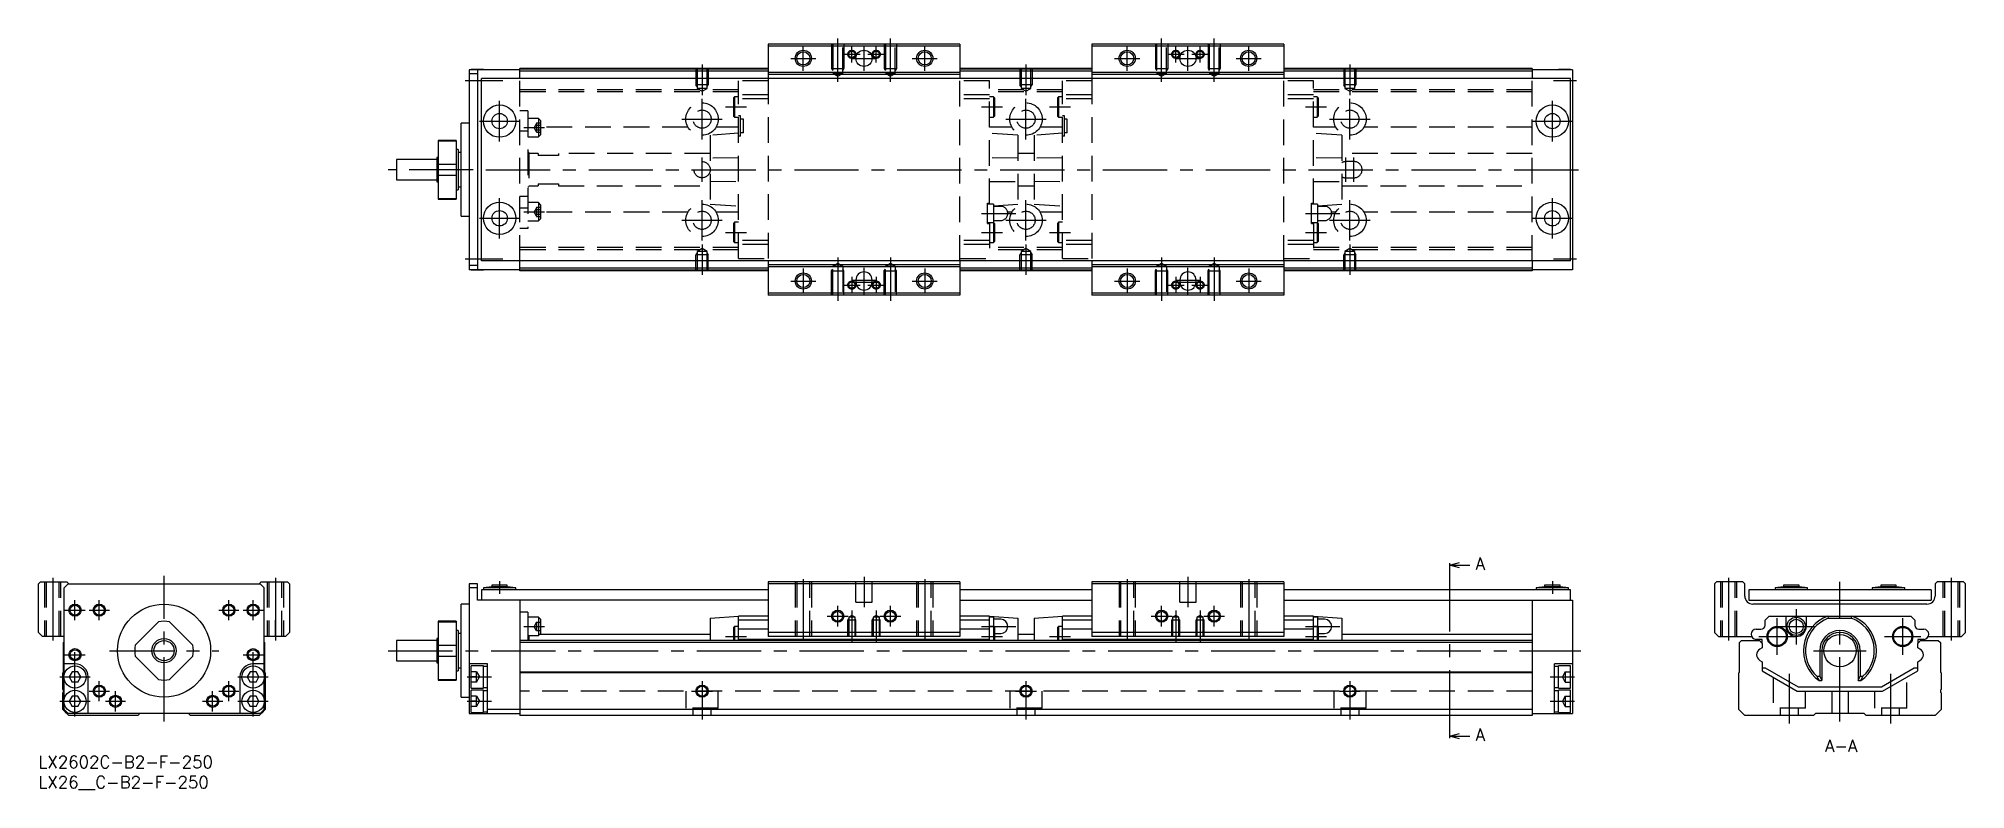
# Model space of a CAD drawing. Extents: x 0 to 476, y -8 to 177.
import ezdxf

# ---------------------------------------------------------------- set-up
doc = ezdxf.new("R2010")
doc.units = 0
doc.header["$LTSCALE"] = 0.5
doc.linetypes.add('CENTER', pattern=[50.8, 31.75, -6.35, 6.35, -6.35])
doc.linetypes.add('DASHED', pattern=[19.05, 12.7, -6.35])
for name, color, linetype in [('MSM_CENTER', 1, 'CENTER'), ('MSM_CONTINUOUS', 7, 'CONTINUOUS'), ('MSM_DASHED', 4, 'DASHED'), ('MSM_NARROW', 5, 'CONTINUOUS'), ('MSM_PART_NUMBER', 7, 'CONTINUOUS')]:
    doc.layers.add(name, color=color, linetype=linetype)
doc.styles.get("Standard").update_dxf_attribs({"font": 'txt.shx', "height": 1, "bigfont": 'bigfont.shx'})

# ---------------------------------------------------------------- blocks, each defined once
blk = doc.blocks.new('*U2')
at = {"layer": 'MSM_PART_NUMBER'}
blk.add_text('LX2602C-B2-F-250', height=3, dxfattribs=at).set_placement((0, -3))
blk = doc.blocks.new('*U3')
at = {"layer": 'MSM_PART_NUMBER'}
blk.add_text('LX26__C-B2-F-250', height=3, dxfattribs=at).set_placement((0, -8))

msp = doc.modelspace()

# ---------------------------------------------------------------- linework, layer by layer
at = {"layer": 'MSM_CENTER'}
for p, q in [((197.38, 166.51), (197.38, 177.21)), ((210.38, 166.51), (210.38, 177.21)), ((277.38, 166.51), (277.38, 177.21)), ((290.38, 166.51), (290.38, 177.21)), ((185.78, 172.31), (191.98, 172.31)), ((188.88, 169.21), (188.88, 175.41)), ((198.83, 173.31), (202.93, 173.31)), ((200.78, 172.31), (206.98, 172.31)), ((200.88, 171.26), (200.88, 175.36)), ((203.88, 169.21), (203.88, 175.41)), ((204.83, 173.31), (208.93, 173.31)), ((206.88, 171.26), (206.88, 175.36)), ((215.78, 172.31), (221.98, 172.31)), ((218.88, 169.21), (218.88, 175.41)), ((265.78, 172.31), (271.98, 172.31)), ((268.88, 169.21), (268.88, 175.41)), ((278.83, 173.31), (282.93, 173.31)), ((280.78, 172.31), (286.98, 172.31)), ((280.88, 171.26), (280.88, 175.36)), ((283.88, 169.21), (283.88, 175.41)), ((284.83, 173.31), (288.93, 173.31)), ((286.88, 171.26), (286.88, 175.36)), ((295.78, 172.31), (301.98, 172.31)), ((298.88, 169.21), (298.88, 175.41)), ((105.38, 166.81), (114.68, 166.81)), ((163.88, 170.81), (163.88, 163.18)), ((243.88, 170.81), (243.88, 163.18)), ((323.88, 170.81), (323.88, 163.18)), ((374.18, 166.81), (379.88, 166.81)), ((113.88, 151.81), (113.88, 161.81)), ((163.88, 152.31), (163.88, 162.31)), ((243.88, 152.31), (243.88, 162.31)), ((323.88, 152.31), (323.88, 162.31)), ((373.88, 151.81), (373.88, 161.81)), ((158.88, 157.31), (168.88, 157.31)), ((169.68, 160.31), (174.88, 160.31)), ((232.88, 160.31), (238.08, 160.31)), ((238.88, 157.31), (248.88, 157.31)), ((249.68, 160.31), (254.88, 160.31)), ((312.88, 160.31), (318.08, 160.31)), ((318.88, 157.31), (328.88, 157.31)), ((108.88, 156.81), (118.88, 156.81)), ((119.88, 155.21), (124.98, 155.21)), ((368.88, 156.81), (378.88, 156.81)), ((163.88, 141.81), (163.88, 147.81)), ((322.88, 141.81), (322.88, 147.81)), ((324.88, 141.81), (324.88, 147.81)), ((107.38, 144.81), (86.38, 144.81)), ((110.48, 144.81), (380.88, 144.81)), ((113.88, 127.81), (113.88, 137.81)), ((119.88, 134.42), (124.98, 134.42)), ((163.88, 127.31), (163.88, 137.31)), ((232.88, 134.01), (241.38, 134.01)), ((243.88, 127.31), (243.88, 137.31)), ((312.88, 134.01), (321.38, 134.01)), ((323.88, 127.31), (323.88, 137.31)), ((373.88, 127.81), (373.88, 137.81)), ((108.88, 132.81), (118.88, 132.81)), ((158.88, 132.31), (168.88, 132.31)), ((169.68, 129.31), (174.88, 129.31)), ((232.88, 129.31), (238.08, 129.31)), ((238.88, 132.31), (248.88, 132.31)), ((249.68, 129.31), (254.88, 129.31)), ((312.88, 129.31), (318.08, 129.31)), ((318.88, 132.31), (328.88, 132.31)), ((368.88, 132.81), (378.88, 132.81)), ((163.88, 126.32), (163.88, 118.81)), ((243.88, 126.32), (243.88, 118.81)), ((323.88, 126.32), (323.88, 118.81)), ((105.38, 122.81), (114.68, 122.81)), ((188.88, 120.41), (188.88, 114.21)), ((197.38, 123.12), (197.38, 112.42)), ((203.88, 114.06), (203.88, 120.56)), ((210.38, 123.12), (210.38, 112.42)), ((218.88, 120.41), (218.88, 114.21)), ((268.88, 120.41), (268.88, 114.21)), ((277.38, 123.12), (277.38, 112.42)), ((283.88, 114.06), (283.88, 120.56)), ((290.38, 123.12), (290.38, 112.42)), ((298.88, 120.41), (298.88, 114.21)), ((374.18, 122.81), (379.88, 122.81)), ((185.78, 117.31), (191.98, 117.31)), ((198.83, 116.31), (202.93, 116.31)), ((200.88, 118.36), (200.88, 114.26)), ((200.88, 117.56), (206.88, 117.56)), ((200.88, 117.06), (206.88, 117.06)), ((204.83, 116.31), (208.93, 116.31)), ((206.88, 118.36), (206.88, 114.26)), ((215.78, 117.31), (221.98, 117.31)), ((265.78, 117.31), (271.98, 117.31)), ((278.83, 116.31), (282.93, 116.31)), ((280.88, 118.36), (280.88, 114.26)), ((280.88, 117.56), (286.88, 117.56)), ((280.88, 117.06), (286.88, 117.06)), ((284.83, 116.31), (288.93, 116.31)), ((286.88, 118.36), (286.88, 114.26)), ((295.78, 117.31), (301.98, 117.31)), ((3.5, 44), (3.5, 28.5)), ((31, 8.5), (31, 44.5)), ((58.5, 44), (58.5, 28.5)), ((113.88, 43.2), (113.88, 40)), ((188.88, 43.68), (188.88, 28.82)), ((203.88, 44.25), (203.88, 36.75)), ((218.88, 43.68), (218.88, 28.82)), ((268.88, 43.68), (268.88, 28.82)), ((283.88, 44.25), (283.88, 36.75)), ((298.88, 43.68), (298.88, 28.82)), ((348.48, 46.62), (348.48, 5.38)), ((373.88, 43.2), (373.88, 40)), ((417.41, 44), (417.41, 28.5)), ((444.91, 8.5), (444.91, 43)), ((472.41, 44), (472.41, 28.5)), ((9, 33.5), (9, 38.5)), ((15, 33.5), (15, 38.5)), ((47, 33.5), (47, 38.5)), ((53, 33.5), (53, 38.5)), ((6.5, 36), (11.5, 36)), ((12.5, 36), (17.5, 36)), ((44.5, 36), (49.5, 36)), ((50.5, 36), (55.5, 36)), ((194.8, 34.5), (199.95, 34.5)), ((197.38, 31.93), (197.38, 37.07)), ((200.88, 35.96), (200.88, 28.24)), ((206.88, 35.96), (206.88, 28.24)), ((207.8, 34.5), (212.95, 34.5)), ((210.38, 31.93), (210.38, 37.07)), ((274.8, 34.5), (279.95, 34.5)), ((277.38, 31.93), (277.38, 37.07)), ((280.88, 35.96), (280.88, 28.24)), ((286.88, 35.96), (286.88, 28.24)), ((287.8, 34.5), (292.95, 34.5)), ((290.38, 31.93), (290.38, 37.07)), ((429.41, 25), (429.41, 34)), ((434.11, 36.25), (434.11, 27.5)), ((460.41, 25), (460.41, 34)), ((119.88, 32), (124.98, 32)), ((169.68, 29.5), (174.88, 29.5)), ((232.88, 32), (241.38, 32)), ((232.88, 29.5), (238.08, 29.5)), ((249.68, 29.5), (254.88, 29.5)), ((312.88, 32), (321.38, 32)), ((312.88, 29.5), (318.08, 29.5)), ((424.91, 29.5), (433.91, 29.5)), ((429.61, 32), (438.61, 32)), ((455.91, 29.5), (464.91, 29.5)), ((6.5, 25), (11.5, 25)), ((9, 9.75), (9, 27.5)), ((17.5, 26), (44.5, 26)), ((50.5, 25), (55.5, 25)), ((53, 9.75), (53, 27.5)), ((86.38, 26), (380.88, 26)), ((438.41, 26), (451.41, 26)), ((5.25, 19.5), (12.75, 19.5)), ((49.25, 19.5), (56.75, 19.5)), ((105.88, 19.5), (111.88, 19.5)), ((373.38, 19.5), (379.38, 19.5)), ((432.41, 20.29), (432.41, 8)), ((457.41, 20.29), (457.41, 8)), ((12.5, 16), (17.5, 16)), ((15, 13.5), (15, 18.5)), ((19, 11), (19, 16)), ((43, 11), (43, 16)), ((44.5, 16), (49.5, 16)), ((47, 13.5), (47, 18.5)), ((161.3, 16), (166.45, 16)), ((163.88, 18.5), (163.88, 9)), ((241.3, 16), (246.45, 16)), ((243.88, 18.5), (243.88, 9)), ((321.3, 16), (326.45, 16)), ((323.88, 18.5), (323.88, 9)), ((5.25, 13.5), (12.75, 13.5)), ((16.5, 13.5), (21.5, 13.5)), ((40.5, 13.5), (45.5, 13.5)), ((49.25, 13.5), (56.75, 13.5)), ((105.88, 13.5), (111.88, 13.5)), ((373.38, 13.5), (379.38, 13.5))]:
    msp.add_line(p, q, dxfattribs=at)
at = {"layer": 'MSM_CONTINUOUS'}
for p, q in [((227.58, 175.81), (180.18, 175.81)), ((180.18, 175.81), (180.18, 167.31)), ((227.58, 175.31), (180.18, 175.31)), ((227.58, 175.81), (227.58, 167.31)), ((307.58, 175.81), (260.18, 175.81)), ((260.18, 175.81), (260.18, 167.31)), ((307.58, 175.31), (260.18, 175.31)), ((307.58, 175.81), (307.58, 167.31)), ((118.88, 169.51), (106.38, 169.51)), ((106.38, 169.51), (106.38, 120.11)), ((108.38, 168.51), (106.38, 168.51)), ((106.88, 169.51), (106.88, 169.56)), ((109.88, 169.56), (106.88, 169.56)), ((108.38, 169.51), (108.38, 120.11)), ((109.38, 122.31), (109.38, 167.31)), ((378.38, 167.31), (109.38, 167.31)), ((109.88, 169.51), (109.88, 169.56)), ((118.88, 167.31), (118.88, 169.81)), ((180.18, 169.81), (118.88, 169.81)), ((180.18, 169.61), (118.88, 169.61)), ((180.18, 169.11), (118.88, 169.11)), ((227.58, 168.81), (180.18, 168.81)), ((227.58, 168.31), (180.18, 168.31)), ((260.18, 169.81), (227.58, 169.81)), ((260.18, 169.61), (227.58, 169.61)), ((260.18, 169.11), (227.58, 169.11)), ((307.58, 168.81), (260.18, 168.81)), ((307.58, 168.31), (260.18, 168.31)), ((368.88, 169.81), (307.58, 169.81)), ((368.88, 169.61), (307.58, 169.61)), ((368.88, 169.11), (307.58, 169.11)), ((368.88, 169.81), (368.88, 167.31)), ((378.88, 169.51), (368.88, 169.51)), ((375.38, 169.51), (375.38, 169.56)), ((378.38, 169.56), (375.38, 169.56)), ((378.38, 169.51), (378.38, 169.56)), ((378.38, 122.31), (378.38, 167.31)), ((378.88, 169.51), (378.88, 120.11)), ((106.38, 156.31), (104.38, 156.31)), ((104.38, 133.31), (104.38, 156.31)), ((98.38, 147.81), (98.38, 141.81)), ((98.68, 147.81), (98.38, 147.81)), ((103.18, 152.06), (98.68, 152.06)), ((98.68, 152.06), (98.68, 137.56)), ((98.68, 151.94), (103.18, 151.94)), ((103.18, 152.06), (103.18, 137.56)), ((103.68, 149.81), (103.18, 149.81)), ((103.68, 149.81), (103.68, 139.81)), ((104.38, 149.06), (103.68, 149.06)), ((88.38, 147.31), (88.38, 142.31)), ((98.38, 147.31), (88.38, 147.31)), ((98.68, 146.18), (103.18, 146.18)), ((98.68, 143.45), (103.18, 143.45)), ((88.38, 142.31), (98.38, 142.31)), ((98.38, 141.81), (98.68, 141.81)), ((103.18, 139.81), (103.68, 139.81)), ((103.68, 140.56), (104.38, 140.56)), ((98.68, 137.69), (103.18, 137.69)), ((98.68, 137.56), (103.18, 137.56)), ((104.38, 133.31), (106.38, 133.31)), ((108.38, 121.11), (106.38, 121.11)), ((118.88, 120.11), (106.38, 120.11)), ((106.88, 120.06), (106.88, 120.11)), ((106.88, 120.06), (109.88, 120.06)), ((378.38, 122.31), (109.38, 122.31)), ((109.88, 120.06), (109.88, 120.11)), ((118.88, 119.81), (118.88, 122.31)), ((180.18, 120.51), (118.88, 120.51)), ((180.18, 120.01), (118.88, 120.01)), ((180.18, 119.81), (118.88, 119.81)), ((180.18, 122.31), (180.18, 113.81)), ((227.58, 121.31), (180.18, 121.31)), ((227.58, 120.81), (180.18, 120.81)), ((227.58, 122.31), (227.58, 113.81)), ((260.18, 120.51), (227.58, 120.51)), ((260.18, 120.01), (227.58, 120.01)), ((260.18, 119.81), (227.58, 119.81)), ((260.18, 122.31), (260.18, 113.81)), ((307.58, 121.31), (260.18, 121.31)), ((307.58, 120.81), (260.18, 120.81)), ((307.58, 122.31), (307.58, 113.81)), ((368.88, 120.51), (307.58, 120.51)), ((368.88, 120.01), (307.58, 120.01)), ((368.88, 119.81), (307.58, 119.81)), ((368.88, 122.31), (368.88, 119.81)), ((378.88, 120.11), (368.88, 120.11)), ((227.58, 114.31), (180.18, 114.31)), ((201.88, 117.56), (201.88, 117.06)), ((205.88, 117.06), (205.88, 117.56)), ((307.58, 114.31), (260.18, 114.31)), ((281.88, 117.56), (281.88, 117.06)), ((285.88, 117.06), (285.88, 117.56)), ((227.58, 113.81), (180.18, 113.81)), ((307.58, 113.81), (260.18, 113.81)), ((348.48, 47.12), (350.98, 47.79)), ((348.48, 47.62), (348.48, 46.62)), ((0, 42.5), (0.5, 43)), ((0.5, 43), (7, 43)), ((7, 43), (7.5, 42.5)), ((54.5, 42.5), (55, 43)), ((55, 43), (61.5, 43)), ((61.5, 43), (62, 42.5)), ((180.18, 43), (180.18, 29.5)), ((227.58, 43), (180.18, 43)), ((227.58, 43), (227.58, 29.5)), ((260.18, 43), (260.18, 29.5)), ((307.58, 43), (260.18, 43)), ((307.58, 43), (307.58, 29.5)), ((350.98, 46.45), (348.48, 47.12)), ((348.48, 47.12), (353.48, 47.12)), ((414.41, 43), (413.91, 42.5)), ((420.91, 43), (414.41, 43)), ((421.41, 42.5), (420.91, 43)), ((468.91, 43), (468.41, 42.5)), ((475.41, 43), (468.91, 43)), ((475.91, 42.5), (475.41, 43)), ((0, 30.5), (0, 42.5)), ((6.3, 41.5), (7.3, 42.5)), ((6.3, 20.02), (6.3, 41.5)), ((7.3, 42.5), (54.7, 42.5)), ((54.7, 42.5), (55.7, 41.5)), ((55.7, 20.02), (55.7, 41.5)), ((62, 42.5), (62, 30.5)), ((108.38, 42.5), (106.38, 42.5)), ((106.38, 42.5), (106.38, 10.5)), ((108.38, 41.5), (106.38, 41.5)), ((108.38, 38.5), (108.38, 42.5)), ((180.18, 38.5), (108.38, 38.5)), ((109.38, 41), (109.38, 38.5)), ((180.18, 41), (109.38, 41)), ((111.98, 41.8), (109.88, 41.55)), ((109.88, 41.55), (109.88, 41)), ((117.88, 41.55), (109.88, 41.55)), ((111.98, 42.2), (111.98, 41.8)), ((115.78, 42.2), (111.98, 42.2)), ((115.78, 41.8), (111.98, 41.8)), ((115.78, 41.8), (115.78, 42.2)), ((117.88, 41.55), (115.78, 41.8)), ((117.88, 41), (117.88, 41.55)), ((118.88, 38.5), (118.88, 10)), ((227.58, 42.5), (180.18, 42.5)), ((260.18, 41), (227.58, 41)), ((227.58, 38.5), (260.18, 38.5)), ((307.58, 42.5), (260.18, 42.5)), ((378.38, 41), (307.58, 41)), ((307.58, 38.5), (378.88, 38.5)), ((368.88, 38.5), (368.88, 10)), ((371.98, 41.8), (369.88, 41.55)), ((369.88, 41.55), (369.88, 41)), ((377.88, 41.55), (369.88, 41.55)), ((371.98, 42.2), (371.98, 41.8)), ((375.78, 42.2), (371.98, 42.2)), ((375.78, 41.8), (371.98, 41.8)), ((375.78, 41.8), (375.78, 42.2)), ((377.88, 41.55), (375.78, 41.8)), ((377.88, 41), (377.88, 41.55)), ((378.38, 38.5), (378.38, 41)), ((378.88, 38.5), (378.88, 10.5)), ((413.91, 42.5), (413.91, 30.5)), ((421.41, 39.5), (421.41, 42.5)), ((422.41, 41), (422.41, 38.5)), ((467.41, 41), (422.41, 41)), ((422.41, 38.5), (467.41, 38.5)), ((431.01, 41.8), (428.91, 41.55)), ((428.91, 41.55), (428.91, 41)), ((436.91, 41.55), (428.91, 41.55)), ((431.01, 42.2), (431.01, 41.8)), ((434.81, 42.2), (431.01, 42.2)), ((434.81, 41.8), (431.01, 41.8)), ((434.81, 41.8), (434.81, 42.2)), ((436.91, 41.55), (434.81, 41.8)), ((436.91, 41), (436.91, 41.55)), ((455.01, 41.8), (452.91, 41.55)), ((452.91, 41.55), (452.91, 41)), ((460.91, 41.55), (452.91, 41.55)), ((455.01, 42.2), (455.01, 41.8)), ((458.81, 42.2), (455.01, 42.2)), ((458.81, 41.8), (455.01, 41.8)), ((458.81, 41.8), (458.81, 42.2)), ((460.91, 41.55), (458.81, 41.8)), ((460.91, 41), (460.91, 41.55)), ((467.41, 41), (467.41, 38.5)), ((468.41, 42.5), (468.41, 39.5)), ((475.91, 30.5), (475.91, 42.5)), ((106.38, 37.5), (104.38, 37.5)), ((104.38, 14.5), (104.38, 37.5)), ((120.88, 35.5), (118.88, 35.5)), ((120.88, 35.5), (120.88, 28.5)), ((123.48, 34.25), (120.88, 34.25)), ((123.98, 33.75), (123.48, 34.25)), ((123.48, 34.25), (123.48, 29.75)), ((123.98, 33.75), (123.98, 30.25)), ((165.88, 34), (172.88, 34.5)), ((165.88, 34), (165.88, 28.5)), ((180.18, 34.5), (172.88, 34.5)), ((172.88, 28.5), (172.88, 34.5)), ((180.18, 33.5), (172.88, 33.5)), ((234.88, 34.5), (227.58, 34.5)), ((234.88, 33.5), (227.58, 33.5)), ((234.88, 34.5), (241.88, 34)), ((234.88, 28.5), (234.88, 34.5)), ((235.88, 34.25), (234.88, 34.25)), ((235.88, 34.25), (235.88, 31.95)), ((237.63, 33.75), (235.88, 33.75)), ((241.88, 34), (241.88, 28.5)), ((245.88, 34), (252.88, 34.5)), ((245.88, 34), (245.88, 28.5)), ((260.18, 34.5), (252.88, 34.5)), ((252.88, 28.5), (252.88, 34.5)), ((260.18, 33.5), (252.88, 33.5)), ((314.88, 34.5), (307.58, 34.5)), ((314.88, 33.5), (307.58, 33.5)), ((314.88, 34.5), (321.88, 34)), ((314.88, 28.5), (314.88, 34.5)), ((315.88, 34.25), (314.88, 34.25)), ((315.88, 34.25), (315.88, 31.95)), ((317.63, 33.75), (315.88, 33.75)), ((321.88, 34), (321.88, 28.5)), ((466.41, 37.5), (423.41, 37.5)), ((426.41, 33.5), (427.41, 34.5)), ((426.41, 32.3), (426.41, 33.5)), ((427.41, 34.5), (462.41, 34.5)), ((431.61, 32), (431.61, 34.5)), ((436.61, 34.5), (436.61, 32)), ((441.95, 34.5), (442.04, 34)), ((442.04, 34), (447.78, 34)), ((447.78, 34), (447.87, 34.5)), ((462.41, 34.5), (463.41, 33.5)), ((463.41, 33.5), (463.41, 32.3)), ((1, 29.5), (0, 30.5)), ((6.3, 29.5), (1, 29.5)), ((23.88, 27.36), (29.64, 33.12)), ((32.36, 33.12), (38.12, 27.36)), ((61, 29.5), (55.7, 29.5)), ((62, 30.5), (61, 29.5)), ((98.68, 29), (98.38, 29)), ((98.38, 29), (98.38, 23)), ((103.18, 33.25), (98.68, 33.25)), ((98.68, 33.25), (98.68, 18.75)), ((98.68, 33.12), (103.18, 33.12)), ((103.18, 33.25), (103.18, 18.75)), ((103.68, 31), (103.18, 31)), ((103.68, 31), (103.68, 21)), ((104.38, 30.25), (103.68, 30.25)), ((120.88, 29.75), (123.48, 29.75)), ((121.08, 29.75), (121.08, 28.5)), ((123.48, 29.75), (123.98, 30.25)), ((165.88, 30), (123.73, 30)), ((171.93, 32), (171.68, 31.75)), ((171.68, 31.75), (171.68, 28.5)), ((172.88, 32), (171.93, 32)), ((171.93, 32), (171.93, 28.5)), ((180.18, 31.3), (172.88, 31.3)), ((234.88, 28.8), (172.88, 28.8)), ((227.58, 30.5), (180.18, 30.5)), ((227.58, 29.5), (180.18, 29.5)), ((234.88, 31.3), (227.58, 31.3)), ((235.83, 32), (234.88, 32)), ((236.08, 31.75), (235.83, 32)), ((235.83, 32), (235.83, 28.5)), ((236.08, 31.75), (236.08, 28.5)), ((236.08, 30.25), (237.63, 30.25)), ((245.88, 30), (241.88, 30)), ((251.93, 32), (251.68, 31.75)), ((251.68, 31.75), (251.68, 28.5)), ((252.88, 32), (251.93, 32)), ((251.93, 32), (251.93, 28.5)), ((260.18, 31.3), (252.88, 31.3)), ((314.88, 28.8), (252.88, 28.8)), ((307.58, 30.5), (260.18, 30.5)), ((307.58, 29.5), (260.18, 29.5)), ((314.88, 31.3), (307.58, 31.3)), ((315.83, 32), (314.88, 32)), ((316.08, 31.75), (315.83, 32)), ((315.83, 32), (315.83, 28.5)), ((316.08, 31.75), (316.08, 28.5)), ((316.08, 30.25), (317.63, 30.25)), ((368.88, 30), (321.88, 30)), ((414.91, 29.5), (413.91, 30.5)), ((414.91, 29.5), (423.09, 29.5)), ((424.21, 31.3), (425.41, 31.3)), ((425.71, 28.8), (424.21, 28.8)), ((425.71, 27.8), (425.71, 28.8)), ((464.11, 28.8), (464.11, 27.8)), ((465.61, 28.8), (464.11, 28.8)), ((464.41, 31.3), (465.61, 31.3)), ((466.73, 29.5), (474.91, 29.5)), ((474.91, 29.5), (475.91, 30.5)), ((6.2, 28), (6.3, 28.1)), ((6.2, 20.7), (6.2, 28)), ((29.64, 18.88), (23.88, 24.64)), ((38.12, 24.64), (32.36, 18.88)), ((55.7, 28.1), (55.8, 28)), ((55.8, 28), (55.8, 20.7)), ((98.38, 28.5), (88.38, 28.5)), ((88.38, 28.5), (88.38, 23.5)), ((98.68, 27.36), (103.18, 27.36)), ((98.68, 24.64), (103.18, 24.64)), ((368.88, 28.5), (118.88, 28.5)), ((368.88, 28), (118.88, 28)), ((420.11, 28), (420.61, 28.5)), ((420.11, 20.7), (420.11, 28)), ((420.61, 28.5), (425.01, 28.5)), ((425.01, 28.5), (425.71, 27.8)), ((425.71, 26.72), (425.15, 26.4)), ((425.71, 27.8), (425.71, 26.72)), ((439.91, 26), (439.91, 19.68)), ((440.41, 26), (440.41, 18.62)), ((449.41, 26), (449.41, 18.62)), ((449.91, 26), (449.91, 19.68)), ((464.11, 27.8), (464.81, 28.5)), ((464.11, 26.72), (464.11, 27.8)), ((464.67, 26.4), (464.11, 26.72)), ((464.81, 28.5), (469.21, 28.5)), ((469.21, 28.5), (469.71, 28)), ((469.71, 28), (469.71, 20.7)), ((6, 20.5), (6.2, 20.7)), ((6, 16.4), (6, 20.5)), ((9, 22.75), (6.3, 22.75)), ((8.28, 20.75), (7.56, 19.5)), ((7.56, 19.5), (8.28, 18.25)), ((9.72, 20.75), (8.28, 20.75)), ((10.44, 19.5), (9.72, 20.75)), ((9.72, 18.25), (10.44, 19.5)), ((12.25, 10.5), (12.25, 19.5)), ((49.75, 19.5), (49.75, 10.5)), ((52.28, 20.75), (51.56, 19.5)), ((51.56, 19.5), (52.28, 18.25)), ((53.72, 20.75), (52.28, 20.75)), ((55.7, 22.75), (53, 22.75)), ((54.44, 19.5), (53.72, 20.75)), ((53.72, 18.25), (54.44, 19.5)), ((55.8, 20.7), (56, 20.5)), ((56, 20.5), (56, 11.5)), ((88.38, 23.5), (98.38, 23.5)), ((98.38, 23), (98.68, 23)), ((103.18, 21), (103.68, 21)), ((103.68, 21.75), (104.38, 21.75)), ((110.88, 22.75), (106.38, 22.75)), ((106.88, 16.75), (106.88, 22.25)), ((109.88, 22.25), (106.88, 22.25)), ((109.88, 16.75), (109.88, 22.25)), ((110.88, 22.1), (109.88, 22.1)), ((110.88, 10.5), (110.88, 22.75)), ((368.88, 20.7), (118.88, 20.7)), ((368.88, 20.5), (118.88, 20.5)), ((374.38, 10.5), (374.38, 22.75)), ((378.88, 22.75), (374.38, 22.75)), ((375.38, 22.1), (374.38, 22.1)), ((375.38, 16.75), (375.38, 22.25)), ((378.38, 22.25), (375.38, 22.25)), ((378.38, 16.75), (378.38, 22.25)), ((419.91, 20.5), (420.11, 20.7)), ((419.91, 11.5), (419.91, 20.5)), ((425.15, 23.6), (425.71, 23.28)), ((425.71, 23.28), (425.71, 21)), ((426.56, 21.66), (425.71, 21.66)), ((425.71, 21), (434.37, 16)), ((434.64, 17), (426.56, 21.66)), ((439.23, 19.68), (439.91, 19.68)), ((439.91, 19.68), (440.41, 18.62)), ((449.41, 18.62), (449.91, 19.68)), ((449.91, 19.68), (450.6, 19.68)), ((463.26, 21.66), (455.18, 17)), ((455.45, 16), (464.11, 21)), ((464.11, 21.66), (463.26, 21.66)), ((464.11, 23.28), (464.67, 23.6)), ((464.11, 21), (464.11, 23.28)), ((469.71, 20.7), (469.91, 20.5)), ((469.91, 20.5), (469.91, 16.4)), ((6, 11.5), (6, 15.6)), ((6.3, 14.02), (6.3, 18.98)), ((8.28, 14.75), (7.56, 13.5)), ((9.72, 18.25), (8.28, 18.25)), ((9.72, 14.75), (8.28, 14.75)), ((10.44, 13.5), (9.72, 14.75)), ((52.28, 14.75), (51.56, 13.5)), ((53.72, 18.25), (52.28, 18.25)), ((53.72, 14.75), (52.28, 14.75)), ((54.44, 13.5), (53.72, 14.75)), ((55.7, 14.02), (55.7, 18.98)), ((98.68, 18.88), (103.18, 18.88)), ((98.68, 18.75), (103.18, 18.75)), ((104.38, 14.5), (106.38, 14.5)), ((106.88, 16.75), (109.88, 16.75)), ((106.88, 10.75), (106.88, 16.25)), ((109.88, 16.25), (106.88, 16.25)), ((109.88, 16.9), (110.88, 16.9)), ((109.88, 10.75), (109.88, 16.25)), ((110.88, 16.1), (109.88, 16.1)), ((374.38, 16.9), (375.38, 16.9)), ((375.38, 16.1), (374.38, 16.1)), ((375.38, 16.75), (378.38, 16.75)), ((375.38, 10.75), (375.38, 16.25)), ((378.38, 16.25), (375.38, 16.25)), ((378.38, 10.75), (378.38, 16.25)), ((434.37, 16), (455.45, 16)), ((455.18, 17), (434.64, 17)), ((439.76, 18.62), (440.41, 18.62)), ((449.41, 18.62), (450.06, 18.62)), ((469.91, 15.6), (469.91, 11.5)), ((7.5, 10), (6, 11.5)), ((6.3, 11.5), (6.3, 12.98)), ((6.3, 11.5), (7.3, 10.5)), ((54.7, 10.5), (7.3, 10.5)), ((24.5, 10), (7.5, 10)), ((7.56, 13.5), (8.28, 12.25)), ((9.72, 12.25), (8.28, 12.25)), ((9.72, 12.25), (10.44, 13.5)), ((25, 10.5), (24.5, 10)), ((37.52, 10), (37.02, 10.5)), ((54.5, 10), (37.52, 10)), ((51.56, 13.5), (52.28, 12.25)), ((53.72, 12.25), (52.28, 12.25)), ((53.72, 12.25), (54.44, 13.5)), ((56, 11.5), (54.5, 10)), ((54.7, 10.5), (55.7, 11.5)), ((55.7, 11.5), (55.7, 12.98)), ((106.38, 10.5), (118.88, 10.5)), ((106.88, 10.75), (109.88, 10.75)), ((109.88, 10.9), (110.88, 10.9)), ((368.88, 11.5), (110.88, 11.5)), ((368.88, 10), (118.88, 10)), ((368.88, 10.5), (378.88, 10.5)), ((374.38, 10.9), (375.38, 10.9)), ((375.38, 10.75), (378.38, 10.75)), ((421.41, 10), (419.91, 11.5)), ((438.4, 10), (421.41, 10)), ((438.9, 10.5), (438.4, 10)), ((450.91, 10.5), (438.9, 10.5)), ((451.41, 10), (450.91, 10.5)), ((468.41, 10), (451.41, 10)), ((469.91, 11.5), (468.41, 10)), ((348.48, 4.88), (350.98, 5.55)), ((348.48, 5.38), (348.48, 4.38)), ((350.98, 4.21), (348.48, 4.88)), ((348.48, 4.88), (353.48, 4.88))]:
    msp.add_line(p, q, dxfattribs=at)
for centre, radius in [((188.88, 172.31), 1.62), ((203.88, 172.31), 2), ((218.88, 172.31), 1.62), ((268.88, 172.31), 1.62), ((283.88, 172.31), 2), ((298.88, 172.31), 1.62), ((113.88, 156.81), 4), ((113.88, 156.81), 1.9), ((373.88, 156.81), 4), ((373.88, 156.81), 1.9), ((113.88, 132.81), 4), ((113.88, 132.81), 1.9), ((373.88, 132.81), 4), ((373.88, 132.81), 1.9), ((188.88, 117.31), 1.62), ((218.88, 117.31), 1.62), ((268.88, 117.31), 1.62), ((298.88, 117.31), 1.62), ((9, 36), 1.23), ((15, 36), 1.23), ((31, 26), 11.5), ((47, 36), 1.23), ((53, 36), 1.23), ((197.38, 34.5), 1.23), ((210.38, 34.5), 1.23), ((277.38, 34.5), 1.23), ((290.38, 34.5), 1.23), ((434.11, 32), 2.25), ((434.11, 32), 1.75), ((31, 26), 3), ((429.41, 29.5), 2.5), ((429.41, 29.5), 2.25), ((444.91, 26), 4), ((460.41, 29.5), 2.5), ((460.41, 29.5), 2.25), ((9, 25), 1.23), ((31, 26), 2.5), ((53, 25), 1.23), ((9, 19.5), 2.75), ((53, 19.5), 2.75), ((9, 13.5), 2.75), ((15, 16), 1.23), ((19, 13.5), 1.23), ((43, 13.5), 1.23), ((47, 16), 1.23), ((53, 13.5), 2.75), ((163.88, 16), 1.23), ((243.88, 16), 1.23), ((323.88, 16), 1.23)]:
    msp.add_circle(centre, radius, dxfattribs=at)
for centre, radius, start, end in [((203.88, 117.56), 2, 0, 180), ((283.88, 117.56), 2, 0, 180), ((203.88, 117.06), 2, 180, 0), ((283.88, 117.06), 2, 180, 0), ((423.41, 39.5), 2, 180, 270), ((466.41, 39.5), 2, 270, 0), ((237.63, 32), 1.75, 270, 90), ((317.63, 32), 1.75, 270, 90), ((444.91, 26), 9, 109.1881, 235.0848), ((444.91, 26), 8.5, 109.7499, 228.0214), ((444.91, 26), 8.5, 311.9786, 70.2501), ((444.91, 26), 9, 304.9152, 70.8119), ((31, 26), 7.25, 79.1484, 100.8516), ((424.21, 30.05), 1.25, 90, 270), ((425.41, 32.3), 1, 270, 0), ((434.11, 32), 2.5, 180, 0), ((444.91, 26), 5, 0, 180), ((444.91, 26), 4.5, 0, 180), ((464.41, 32.3), 1, 180, 270), ((465.61, 30.05), 1.25, 270, 90), ((31, 26), 7.25, 169.1484, 190.8516), ((31, 26), 7.25, 349.1484, 10.8516), ((426.03, 24.88), 1.75, 120.0001, 176.2321), ((426.03, 25.12), 1.75, 183.7679, 239.9999), ((463.8, 24.88), 1.75, 3.7679, 59.9999), ((463.8, 25.12), 1.75, 300.0001, 356.2321), ((9, 19.5), 3.25, 0, 90), ((53, 19.5), 3.25, 90, 180), ((449.27, 24.07), 10.96, 203.6059, 209.8183), ((440.38, 24.16), 11.15, 330.2349, 336.3409), ((5.7, 16), 0.5, 306.8761, 53.1239), ((31, 26), 7.25, 259.1484, 280.8516), ((470.21, 16), 0.5, 126.8761, 233.1239), ((7.3, 11.5), 1, 201.8195, 248.1805), ((54.7, 11.5), 1, 291.8106, 338.1894)]:
    msp.add_arc(centre, radius, start, end, dxfattribs=at)
at = {"layer": 'MSM_DASHED'}
for p, q in [((195.88, 175.81), (195.88, 169.81)), ((196.15, 175.81), (196.15, 168.61)), ((198.61, 168.61), (198.61, 175.81)), ((198.88, 175.81), (198.88, 169.81)), ((208.88, 175.81), (208.88, 169.81)), ((209.15, 175.81), (209.15, 168.61)), ((211.61, 168.61), (211.61, 175.81)), ((211.88, 175.81), (211.88, 169.81)), ((275.88, 175.81), (275.88, 169.81)), ((276.15, 175.81), (276.15, 168.61)), ((278.61, 168.61), (278.61, 175.81)), ((278.88, 175.81), (278.88, 169.81)), ((288.88, 175.81), (288.88, 169.81)), ((289.15, 175.81), (289.15, 168.61)), ((291.61, 168.61), (291.61, 175.81)), ((291.88, 175.81), (291.88, 169.81)), ((118.88, 122.31), (118.88, 167.31)), ((162.38, 169.81), (162.38, 165.81)), ((162.58, 169.61), (162.58, 169.61)), ((162.65, 169.81), (162.65, 164.89)), ((165.11, 164.89), (165.11, 169.81)), ((165.38, 169.81), (165.38, 165.81)), ((180.18, 166.76), (172.88, 166.76)), ((172.88, 122.86), (172.88, 166.76)), ((180.18, 167.31), (180.18, 122.31)), ((195.88, 169.81), (198.88, 169.81)), ((195.88, 169.81), (196.15, 169.35)), ((196.15, 168.61), (197.38, 167.9)), ((196.15, 168.61), (198.61, 168.61)), ((197.38, 167.9), (198.61, 168.61)), ((198.88, 169.81), (198.61, 169.35)), ((208.88, 169.81), (211.88, 169.81)), ((208.88, 169.81), (209.15, 169.35)), ((209.15, 168.61), (210.38, 167.9)), ((209.15, 168.61), (211.61, 168.61)), ((210.38, 167.9), (211.61, 168.61)), ((211.88, 169.81), (211.61, 169.35)), ((227.58, 122.31), (227.58, 167.31)), ((234.88, 166.76), (227.58, 166.76)), ((234.88, 136.26), (234.88, 166.76)), ((242.38, 169.81), (242.38, 165.81)), ((242.58, 169.61), (242.58, 169.61)), ((242.58, 169.61), (242.58, 169.61)), ((242.65, 169.81), (242.65, 164.89)), ((245.11, 164.89), (245.11, 169.81)), ((245.18, 169.61), (245.19, 169.63)), ((245.38, 169.81), (245.38, 165.81)), ((260.18, 166.76), (252.88, 166.76)), ((252.88, 122.86), (252.88, 166.76)), ((260.18, 167.31), (260.18, 122.31)), ((275.88, 169.81), (278.88, 169.81)), ((275.88, 169.81), (276.15, 169.35)), ((276.15, 168.61), (277.38, 167.9)), ((276.15, 168.61), (278.61, 168.61)), ((277.38, 167.9), (278.61, 168.61)), ((278.88, 169.81), (278.61, 169.35)), ((288.88, 169.81), (291.88, 169.81)), ((288.88, 169.81), (289.15, 169.35)), ((289.15, 168.61), (290.38, 167.9)), ((289.15, 168.61), (291.61, 168.61)), ((290.38, 167.9), (291.61, 168.61)), ((291.88, 169.81), (291.61, 169.35)), ((307.58, 122.31), (307.58, 167.31)), ((314.88, 166.76), (307.58, 166.76)), ((314.88, 136.26), (314.88, 166.76)), ((322.38, 169.81), (322.38, 165.81)), ((322.58, 169.61), (322.58, 169.61)), ((322.58, 169.61), (322.58, 169.61)), ((322.65, 169.81), (322.65, 164.89)), ((325.11, 164.89), (325.11, 169.81)), ((325.18, 169.61), (325.19, 169.63)), ((325.38, 169.81), (325.38, 165.81)), ((368.88, 122.31), (368.88, 167.31)), ((172.88, 164.57), (118.88, 164.57)), ((172.88, 164.01), (118.88, 164.01)), ((172.88, 164.01), (137.38, 164.01)), ((165.38, 165.81), (162.38, 165.81)), ((162.65, 165.35), (162.38, 165.81)), ((165.11, 164.89), (162.65, 164.89)), ((162.65, 164.89), (163.88, 164.18)), ((163.88, 164.18), (165.11, 164.89)), ((165.11, 165.35), (165.38, 165.81)), ((171.93, 162.81), (171.68, 162.56)), ((171.68, 162.56), (171.68, 158.06)), ((172.88, 162.81), (171.93, 162.81)), ((171.93, 162.81), (171.93, 157.81)), ((180.18, 163.31), (172.88, 163.31)), ((180.18, 162.31), (172.88, 162.31)), ((234.88, 163.31), (227.58, 163.31)), ((234.88, 162.31), (227.58, 162.31)), ((252.88, 164.57), (234.88, 164.57)), ((252.88, 164.01), (234.88, 164.01)), ((235.83, 162.81), (234.88, 162.81)), ((235.83, 162.81), (235.83, 157.81)), ((236.08, 162.56), (235.83, 162.81)), ((236.08, 162.56), (236.08, 158.06)), ((245.38, 165.81), (242.38, 165.81)), ((242.65, 165.35), (242.38, 165.81)), ((245.11, 164.89), (242.65, 164.89)), ((242.65, 164.89), (243.88, 164.18)), ((243.88, 164.18), (245.11, 164.89)), ((245.11, 165.35), (245.38, 165.81)), ((251.93, 162.81), (251.68, 162.56)), ((251.68, 162.56), (251.68, 158.06)), ((252.88, 162.81), (251.93, 162.81)), ((251.93, 162.81), (251.93, 157.81)), ((260.18, 163.31), (252.88, 163.31)), ((260.18, 162.31), (252.88, 162.31)), ((314.88, 163.31), (307.58, 163.31)), ((314.88, 162.31), (307.58, 162.31)), ((368.88, 164.57), (314.88, 164.57)), ((368.88, 164.01), (314.88, 164.01)), ((315.83, 162.81), (314.88, 162.81)), ((315.83, 162.81), (315.83, 157.81)), ((316.08, 162.56), (315.83, 162.81)), ((316.08, 162.56), (316.08, 158.06)), ((325.38, 165.81), (322.38, 165.81)), ((322.65, 165.35), (322.38, 165.81)), ((325.11, 164.89), (322.65, 164.89)), ((322.65, 164.89), (323.88, 164.18)), ((323.88, 164.18), (325.11, 164.89)), ((325.11, 165.35), (325.38, 165.81)), ((120.88, 159.31), (118.88, 159.31)), ((120.88, 159.31), (120.88, 130.31)), ((123.48, 157.46), (120.88, 157.46)), ((123.98, 156.96), (123.48, 157.46)), ((123.48, 157.46), (123.48, 152.96)), ((171.68, 158.06), (171.93, 157.81)), ((171.93, 157.81), (172.88, 157.81)), ((173.38, 158.11), (172.88, 158.11)), ((173.38, 153.11), (173.38, 158.11)), ((174.08, 157.31), (173.38, 157.31)), ((174.08, 153.91), (174.08, 157.31)), ((234.88, 157.81), (235.83, 157.81)), ((235.83, 157.81), (236.08, 158.06)), ((251.68, 158.06), (251.93, 157.81)), ((251.93, 157.81), (252.88, 157.81)), ((253.38, 158.11), (252.88, 158.11)), ((253.38, 153.11), (253.38, 158.11)), ((254.08, 157.31), (253.38, 157.31)), ((254.08, 153.91), (254.08, 157.31)), ((314.88, 157.81), (315.83, 157.81)), ((315.83, 157.81), (316.08, 158.06)), ((120.88, 154.31), (118.88, 154.31)), ((120.88, 152.96), (123.48, 152.96)), ((122.98, 156.21), (122.4, 155.21)), ((122.98, 154.21), (122.4, 155.21)), ((122.98, 156.36), (123.98, 156.36)), ((122.98, 156.36), (122.98, 154.05)), ((122.98, 155.78), (123.98, 155.78)), ((122.98, 154.63), (123.98, 154.63)), ((122.98, 154.05), (123.98, 154.05)), ((123.48, 152.96), (123.98, 153.46)), ((123.98, 156.96), (123.98, 153.46)), ((160.39, 155.35), (123.98, 155.35)), ((172.88, 153.81), (165.88, 153.31)), ((165.88, 153.31), (165.88, 136.31)), ((172.88, 155.35), (167.37, 155.35)), ((173.38, 153.11), (172.88, 153.11)), ((174.08, 153.91), (173.38, 153.91)), ((240.39, 155.35), (234.88, 155.35)), ((241.88, 153.31), (234.88, 153.81)), ((241.88, 153.31), (241.88, 136.31)), ((252.88, 153.81), (245.88, 153.31)), ((245.88, 153.31), (245.88, 136.31)), ((252.88, 155.35), (247.37, 155.35)), ((253.38, 153.11), (252.88, 153.11)), ((254.08, 153.91), (253.38, 153.91)), ((320.39, 155.35), (314.88, 155.35)), ((321.88, 153.31), (314.88, 153.81)), ((321.88, 153.31), (321.88, 136.31)), ((368.88, 155.35), (327.37, 155.35)), ((121.08, 149.06), (120.88, 149.06)), ((121.08, 149.06), (121.08, 140.56)), ((123.38, 148.81), (121.08, 148.81)), ((123.38, 148.81), (123.38, 148.31)), ((128.38, 148.31), (123.38, 148.31)), ((128.38, 148.81), (128.38, 148.31)), ((165.88, 148.81), (128.38, 148.81)), ((172.88, 147.77), (165.88, 147.69)), ((241.88, 147.69), (234.88, 147.77)), ((245.88, 148.81), (241.88, 148.81)), ((252.88, 147.77), (245.88, 147.69)), ((321.88, 147.69), (314.88, 147.77)), ((368.88, 148.81), (321.88, 148.81)), ((324.88, 146.81), (322.88, 146.81)), ((322.88, 142.81), (324.88, 142.81)), ((118.88, 138.31), (120.88, 138.31)), ((120.88, 140.56), (121.08, 140.56)), ((121.08, 140.81), (123.38, 140.81)), ((123.38, 141.31), (128.38, 141.31)), ((123.38, 141.31), (123.38, 140.81)), ((128.38, 141.31), (128.38, 140.81)), ((128.38, 140.81), (165.88, 140.81)), ((165.88, 141.94), (172.88, 141.86)), ((234.88, 141.86), (241.88, 141.94)), ((241.88, 140.81), (245.88, 140.81)), ((245.88, 141.94), (252.88, 141.86)), ((314.88, 141.86), (321.88, 141.94)), ((321.88, 140.81), (368.88, 140.81)), ((120.88, 135.31), (118.88, 135.31)), ((123.48, 136.67), (120.88, 136.67)), ((122.98, 135.42), (122.4, 134.42)), ((122.98, 133.42), (122.4, 134.42)), ((122.98, 135.58), (123.98, 135.58)), ((122.98, 135.58), (122.98, 133.27)), ((122.98, 135), (123.98, 135)), ((122.98, 133.85), (123.98, 133.85)), ((122.98, 133.27), (123.98, 133.27)), ((123.98, 136.17), (123.48, 136.67)), ((123.48, 136.67), (123.48, 132.17)), ((123.98, 136.17), (123.98, 132.67)), ((160.39, 134.28), (123.98, 134.28)), ((165.88, 136.31), (172.88, 135.81)), ((172.88, 134.28), (167.37, 134.28)), ((234.38, 136.51), (234.88, 136.51)), ((234.38, 131.51), (234.38, 136.51)), ((235.88, 136.26), (234.38, 136.26)), ((235.88, 135.89), (241.88, 136.31)), ((235.88, 136.26), (235.88, 131.76)), ((237.63, 135.76), (235.88, 135.76)), ((240.39, 134.28), (239.36, 134.28)), ((245.88, 136.31), (252.88, 135.81)), ((252.88, 134.28), (247.37, 134.28)), ((314.38, 136.51), (314.88, 136.51)), ((314.38, 131.51), (314.38, 136.51)), ((315.88, 136.26), (314.38, 136.26)), ((315.88, 135.89), (321.88, 136.31)), ((315.88, 136.26), (315.88, 131.76)), ((317.63, 135.76), (315.88, 135.76)), ((320.39, 134.28), (319.36, 134.28)), ((368.88, 134.28), (327.37, 134.28)), ((120.88, 130.31), (118.88, 130.31)), ((120.88, 132.17), (123.48, 132.17)), ((123.48, 132.17), (123.98, 132.67)), ((171.93, 131.81), (171.68, 131.56)), ((171.68, 131.56), (171.68, 127.06)), ((171.93, 131.81), (171.93, 126.81)), ((172.88, 131.81), (171.93, 131.81)), ((234.38, 131.76), (235.88, 131.76)), ((234.38, 131.51), (234.88, 131.51)), ((234.88, 131.76), (234.88, 122.86)), ((235.83, 131.76), (235.83, 126.81)), ((235.88, 132.26), (237.63, 132.26)), ((236.08, 131.56), (235.88, 131.76)), ((236.08, 131.56), (236.08, 127.06)), ((251.93, 131.81), (251.68, 131.56)), ((251.68, 131.56), (251.68, 127.06)), ((251.93, 131.81), (251.93, 126.81)), ((252.88, 131.81), (251.93, 131.81)), ((314.38, 131.76), (315.88, 131.76)), ((314.38, 131.51), (314.88, 131.51)), ((314.88, 131.76), (314.88, 122.86)), ((315.83, 131.76), (315.83, 126.81)), ((315.88, 132.26), (317.63, 132.26)), ((316.08, 131.56), (315.88, 131.76)), ((316.08, 131.56), (316.08, 127.06)), ((172.88, 125.61), (118.88, 125.61)), ((172.88, 125.05), (118.88, 125.05)), ((162.65, 124.28), (162.38, 123.81)), ((165.38, 123.81), (162.38, 123.81)), ((162.38, 119.81), (162.38, 123.81)), ((163.88, 125.32), (162.65, 124.61)), ((162.65, 124.61), (162.65, 119.81)), ((165.11, 124.61), (162.65, 124.61)), ((165.11, 124.61), (163.88, 125.32)), ((165.11, 119.81), (165.11, 124.61)), ((165.11, 124.28), (165.38, 123.81)), ((165.38, 119.81), (165.38, 123.81)), ((171.68, 127.06), (171.93, 126.81)), ((171.93, 126.81), (172.88, 126.81)), ((180.18, 127.31), (172.88, 127.31)), ((180.18, 126.31), (172.88, 126.31)), ((234.88, 127.31), (227.58, 127.31)), ((234.88, 126.31), (227.58, 126.31)), ((234.88, 126.81), (235.83, 126.81)), ((252.88, 125.61), (234.88, 125.61)), ((252.88, 125.05), (234.88, 125.05)), ((235.83, 126.81), (236.08, 127.06)), ((242.65, 124.28), (242.38, 123.81)), ((245.38, 123.81), (242.38, 123.81)), ((242.38, 119.81), (242.38, 123.81)), ((243.88, 125.32), (242.65, 124.61)), ((242.65, 124.61), (242.65, 119.81)), ((245.11, 124.61), (242.65, 124.61)), ((245.11, 124.61), (243.88, 125.32)), ((245.11, 119.81), (245.11, 124.61)), ((245.11, 124.28), (245.38, 123.81)), ((245.38, 119.81), (245.38, 123.81)), ((251.68, 127.06), (251.93, 126.81)), ((251.93, 126.81), (252.88, 126.81)), ((260.18, 127.31), (252.88, 127.31)), ((260.18, 126.31), (252.88, 126.31)), ((314.88, 127.31), (307.58, 127.31)), ((314.88, 126.31), (307.58, 126.31)), ((314.88, 126.81), (315.83, 126.81)), ((368.88, 125.61), (314.88, 125.61)), ((368.88, 125.05), (314.88, 125.05)), ((315.83, 126.81), (316.08, 127.06)), ((322.65, 124.28), (322.38, 123.81)), ((325.38, 123.81), (322.38, 123.81)), ((322.38, 119.81), (322.38, 123.81)), ((323.88, 125.32), (322.65, 124.61)), ((322.65, 124.61), (322.65, 119.81)), ((325.11, 124.61), (322.65, 124.61)), ((325.11, 124.61), (323.88, 125.32)), ((325.11, 119.81), (325.11, 124.61)), ((325.11, 124.28), (325.38, 123.81)), ((325.38, 119.81), (325.38, 123.81)), ((172.88, 122.86), (180.18, 122.86)), ((195.88, 119.81), (196.15, 120.28)), ((195.88, 113.81), (195.88, 119.81)), ((195.88, 119.81), (198.88, 119.81)), ((196.15, 121.01), (197.38, 121.72)), ((196.15, 121.01), (198.61, 121.01)), ((196.15, 113.81), (196.15, 121.01)), ((197.38, 121.72), (198.61, 121.01)), ((198.61, 121.01), (198.61, 113.81)), ((198.88, 119.81), (198.61, 120.28)), ((198.88, 113.81), (198.88, 119.81)), ((208.88, 119.81), (209.15, 120.28)), ((208.88, 113.81), (208.88, 119.81)), ((208.88, 119.81), (211.88, 119.81)), ((209.15, 121.01), (210.38, 121.72)), ((209.15, 121.01), (211.61, 121.01)), ((209.15, 113.81), (209.15, 121.01)), ((210.38, 121.72), (211.61, 121.01)), ((211.61, 121.01), (211.61, 113.81)), ((211.88, 119.81), (211.61, 120.28)), ((211.88, 113.81), (211.88, 119.81)), ((227.58, 122.86), (234.88, 122.86)), ((252.88, 122.86), (260.18, 122.86)), ((275.88, 119.81), (276.15, 120.28)), ((275.88, 113.81), (275.88, 119.81)), ((275.88, 119.81), (278.88, 119.81)), ((276.15, 121.01), (277.38, 121.72)), ((276.15, 121.01), (278.61, 121.01)), ((276.15, 113.81), (276.15, 121.01)), ((277.38, 121.72), (278.61, 121.01)), ((278.61, 121.01), (278.61, 113.81)), ((278.88, 119.81), (278.61, 120.28)), ((278.88, 113.81), (278.88, 119.81)), ((288.88, 119.81), (289.15, 120.28)), ((288.88, 113.81), (288.88, 119.81)), ((288.88, 119.81), (291.88, 119.81)), ((289.15, 121.01), (290.38, 121.72)), ((289.15, 121.01), (291.61, 121.01)), ((289.15, 113.81), (289.15, 121.01)), ((290.38, 121.72), (291.61, 121.01)), ((291.61, 121.01), (291.61, 113.81)), ((291.88, 119.81), (291.61, 120.28)), ((291.88, 113.81), (291.88, 119.81)), ((307.58, 122.86), (314.88, 122.86)), ((1.5, 43), (1.5, 29.5)), ((1.88, 43), (1.88, 29.5)), ((5.12, 29.5), (5.12, 43)), ((5.5, 29.5), (5.5, 43)), ((56.5, 43), (56.5, 29.5)), ((56.88, 43), (56.88, 29.5)), ((60.12, 29.5), (60.12, 43)), ((60.5, 43), (60.5, 29.5)), ((186.88, 43), (186.88, 29.5)), ((187.26, 43), (187.26, 29.5)), ((190.5, 29.5), (190.5, 43)), ((190.88, 43), (190.88, 29.5)), ((201.88, 38), (201.88, 43)), ((205.88, 38), (205.88, 43)), ((216.88, 43), (216.88, 29.5)), ((217.26, 43), (217.26, 29.5)), ((220.5, 29.5), (220.5, 43)), ((220.88, 43), (220.88, 29.5)), ((266.88, 43), (266.88, 29.5)), ((267.26, 43), (267.26, 29.5)), ((270.5, 29.5), (270.5, 43)), ((270.88, 43), (270.88, 29.5)), ((281.88, 38), (281.88, 43)), ((285.88, 38), (285.88, 43)), ((296.88, 43), (296.88, 29.5)), ((297.26, 43), (297.26, 29.5)), ((300.5, 29.5), (300.5, 43)), ((300.88, 43), (300.88, 29.5)), ((415.41, 43), (415.41, 29.5)), ((415.79, 43), (415.79, 29.5)), ((419.03, 29.5), (419.03, 43)), ((419.41, 29.5), (419.41, 43)), ((470.41, 29.5), (470.41, 43)), ((470.79, 29.5), (470.79, 43)), ((474.03, 43), (474.03, 29.5)), ((474.41, 43), (474.41, 29.5)), ((199.88, 33.5), (200.1, 33.87)), ((199.88, 29.5), (199.88, 33.5)), ((201.88, 33.5), (199.88, 33.5)), ((200.88, 34.7), (200.1, 34.25)), ((200.1, 34.25), (200.1, 29.5)), ((201.66, 34.25), (200.1, 34.25)), ((201.66, 34.25), (200.88, 34.7)), ((201.66, 29.5), (201.66, 34.25)), ((201.88, 33.5), (201.66, 33.87)), ((201.88, 38), (205.88, 38)), ((201.88, 29.5), (201.88, 33.5)), ((205.88, 33.5), (206.1, 33.87)), ((205.88, 29.5), (205.88, 33.5)), ((207.88, 33.5), (205.88, 33.5)), ((206.88, 34.7), (206.1, 34.25)), ((206.1, 34.25), (206.1, 29.5)), ((207.66, 34.25), (206.1, 34.25)), ((207.66, 34.25), (206.88, 34.7)), ((207.66, 29.5), (207.66, 34.25)), ((207.88, 33.5), (207.66, 33.87)), ((207.88, 29.5), (207.88, 33.5)), ((279.88, 33.5), (280.1, 33.87)), ((279.88, 29.5), (279.88, 33.5)), ((281.88, 33.5), (279.88, 33.5)), ((280.88, 34.7), (280.1, 34.25)), ((280.1, 34.25), (280.1, 29.5)), ((281.66, 34.25), (280.1, 34.25)), ((281.66, 34.25), (280.88, 34.7)), ((281.66, 29.5), (281.66, 34.25)), ((281.88, 33.5), (281.66, 33.87)), ((281.88, 38), (285.88, 38)), ((281.88, 29.5), (281.88, 33.5)), ((285.88, 33.5), (286.1, 33.87)), ((285.88, 29.5), (285.88, 33.5)), ((287.88, 33.5), (285.88, 33.5)), ((286.88, 34.7), (286.1, 34.25)), ((286.1, 34.25), (286.1, 29.5)), ((287.66, 34.25), (286.1, 34.25)), ((287.66, 34.25), (286.88, 34.7)), ((287.66, 29.5), (287.66, 34.25)), ((287.88, 33.5), (287.66, 33.87)), ((287.88, 29.5), (287.88, 33.5)), ((122.98, 33), (122.4, 32)), ((122.98, 31), (122.4, 32)), ((122.98, 33), (123.98, 33)), ((122.98, 33), (122.98, 31)), ((122.98, 32), (123.98, 32)), ((122.98, 31), (123.98, 31)), ((108.18, 20.75), (106.88, 20.75)), ((108.18, 19.5), (106.88, 19.5)), ((108.18, 18.25), (108.18, 20.75)), ((108.18, 20.75), (108.9, 19.5)), ((108.18, 18.25), (108.9, 19.5)), ((377.08, 20.75), (376.36, 19.5)), ((377.08, 18.25), (376.36, 19.5)), ((377.08, 20.75), (378.38, 20.75)), ((377.08, 20.75), (377.08, 18.25)), ((377.08, 19.5), (378.38, 19.5)), ((428.41, 19.44), (428.41, 11.8)), ((461.41, 11.8), (461.41, 19.44)), ((108.18, 18.25), (106.88, 18.25)), ((108.18, 14.75), (106.88, 14.75)), ((108.18, 12.25), (108.18, 14.75)), ((108.18, 14.75), (108.9, 13.5)), ((368.88, 16), (118.88, 16)), ((159.88, 16), (159.88, 11.8)), ((167.88, 11.8), (167.88, 16)), ((239.88, 16), (239.88, 11.8)), ((247.88, 11.8), (247.88, 16)), ((319.88, 16), (319.88, 11.8)), ((327.88, 11.8), (327.88, 16)), ((377.08, 14.75), (376.36, 13.5)), ((377.08, 18.25), (378.38, 18.25)), ((377.08, 14.75), (378.38, 14.75)), ((377.08, 14.75), (377.08, 12.25)), ((436.41, 11.8), (436.41, 16)), ((442.91, 16), (442.91, 10.5)), ((446.91, 16), (446.91, 10.5)), ((453.41, 16), (453.41, 11.8)), ((108.18, 13.5), (106.88, 13.5)), ((108.18, 12.25), (106.88, 12.25)), ((108.18, 12.25), (108.9, 13.5)), ((167.88, 11.8), (159.88, 11.8)), ((161.63, 11.8), (161.63, 10)), ((166.13, 10), (166.13, 11.8)), ((247.88, 11.8), (239.88, 11.8)), ((241.63, 11.8), (241.63, 10)), ((246.13, 10), (246.13, 11.8)), ((327.88, 11.8), (319.88, 11.8)), ((321.63, 11.8), (321.63, 10)), ((326.13, 10), (326.13, 11.8)), ((377.08, 12.25), (376.36, 13.5)), ((377.08, 13.5), (378.38, 13.5)), ((377.08, 12.25), (378.38, 12.25)), ((436.41, 11.8), (428.41, 11.8)), ((430.16, 11.8), (430.16, 10)), ((434.66, 10), (434.66, 11.8)), ((461.41, 11.8), (453.41, 11.8)), ((455.16, 11.8), (455.16, 10)), ((459.66, 10), (459.66, 11.8))]:
    msp.add_line(p, q, dxfattribs=at)
for centre, radius in [((200.88, 173.31), 1), ((200.88, 173.31), 0.784), ((206.88, 173.31), 1), ((206.88, 173.31), 0.784), ((280.88, 173.31), 1), ((280.88, 173.31), 0.784), ((286.88, 173.31), 1), ((286.88, 173.31), 0.784), ((163.88, 157.31), 4), ((163.88, 157.31), 2.25), ((243.88, 157.31), 4), ((243.88, 157.31), 2.25), ((323.88, 157.31), 4), ((323.88, 157.31), 2.25), ((163.88, 144.81), 2), ((163.88, 132.31), 4), ((163.88, 132.31), 2.25), ((243.88, 132.31), 4), ((243.88, 132.31), 2.25), ((323.88, 132.31), 4), ((323.88, 132.31), 2.25), ((200.88, 116.31), 1), ((200.88, 116.31), 0.784), ((206.88, 116.31), 1), ((206.88, 116.31), 0.784), ((280.88, 116.31), 1), ((280.88, 116.31), 0.784), ((286.88, 116.31), 1), ((286.88, 116.31), 0.784)]:
    msp.add_circle(centre, radius, dxfattribs=at)
for centre, radius, start, end in [((322.88, 144.81), 2, 90, 120), ((322.88, 144.81), 2, 240, 270), ((324.88, 144.81), 2, 270, 90), ((237.63, 134.01), 1.75, 270, 90), ((317.63, 134.01), 1.75, 270, 90)]:
    msp.add_arc(centre, radius, start, end, dxfattribs=at)
at = {"layer": 'MSM_NARROW'}
msp.add_line((58.5, 29.5), (58.5, 33.5), dxfattribs=at)
for centre, radius in [((188.88, 172.31), 2), ((218.88, 172.31), 2), ((268.88, 172.31), 2), ((298.88, 172.31), 2), ((188.88, 117.31), 2), ((218.88, 117.31), 2), ((268.88, 117.31), 2), ((298.88, 117.31), 2), ((9, 36), 1.5), ((15, 36), 1.5), ((47, 36), 1.5), ((53, 36), 1.5), ((197.38, 34.5), 1.5), ((210.38, 34.5), 1.5), ((277.38, 34.5), 1.5), ((290.38, 34.5), 1.5), ((9, 25), 1.5), ((53, 25), 1.5), ((15, 16), 1.5), ((19, 13.5), 1.5), ((43, 13.5), 1.5), ((47, 16), 1.5), ((163.88, 16), 1.5), ((243.88, 16), 1.5), ((323.88, 16), 1.5)]:
    msp.add_circle(centre, radius, dxfattribs=at)

# ---------------------------------------------------------------- block references
at = {"layer": 'MSM_CONTINUOUS'}
for name in ['*U2', '*U3']:
    msp.add_blockref(name, (0, 0), dxfattribs=at)

# ---------------------------------------------------------------- texts
at = {"layer": 'MSM_PART_NUMBER'}
for s, p in [('A', (354.9, 46)), ('A', (354.9, 3.75)), ('A-A', (441.22, 1))]:
    msp.add_text(s, height=3, dxfattribs=at).set_placement(p)

doc.saveas('drawing.dxf')
